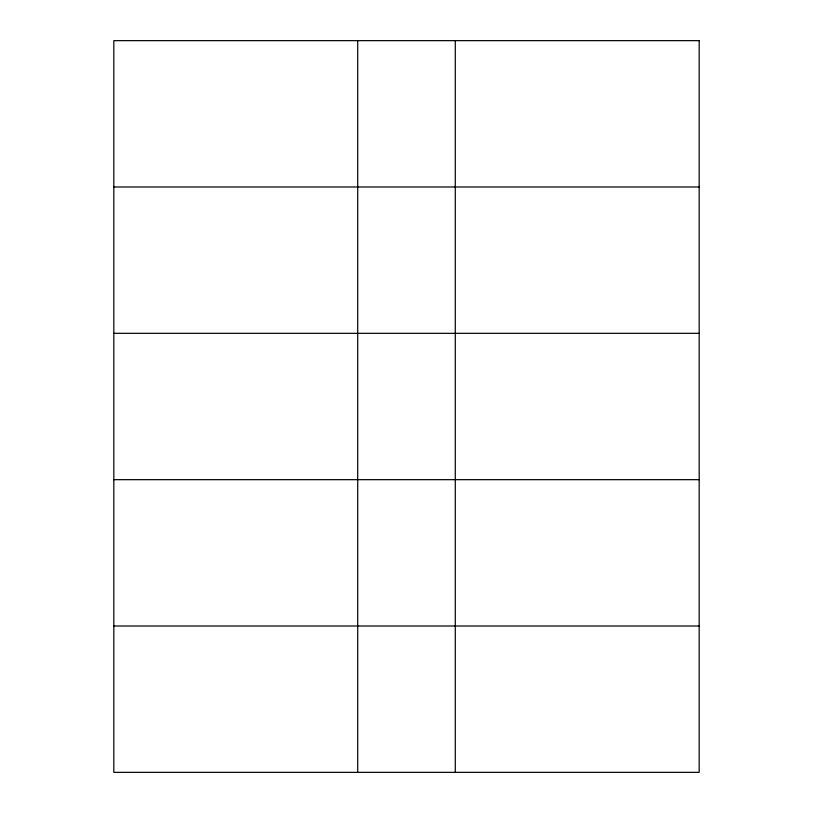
<?xml version="1.0" encoding="UTF-8"?>
<svg xmlns="http://www.w3.org/2000/svg" width="813" height="813" viewBox="0 0 813 813"><rect width="100%" height="100%" fill="white"/><g stroke="black" fill="none" stroke-linecap="round" stroke-linejoin="round"><path stroke-width="1.22" d="M113.82 186.99L699.18 186.99M113.82 333.33L699.18 333.33M113.82 479.67L699.18 479.67M113.82 626.01L699.18 626.01M455.28 40.65L455.28 772.35M357.72 40.65L357.72 772.35M699.18 40.65L113.82 40.65L113.82 772.35L699.18 772.35L699.18 40.65"/></g></svg>
